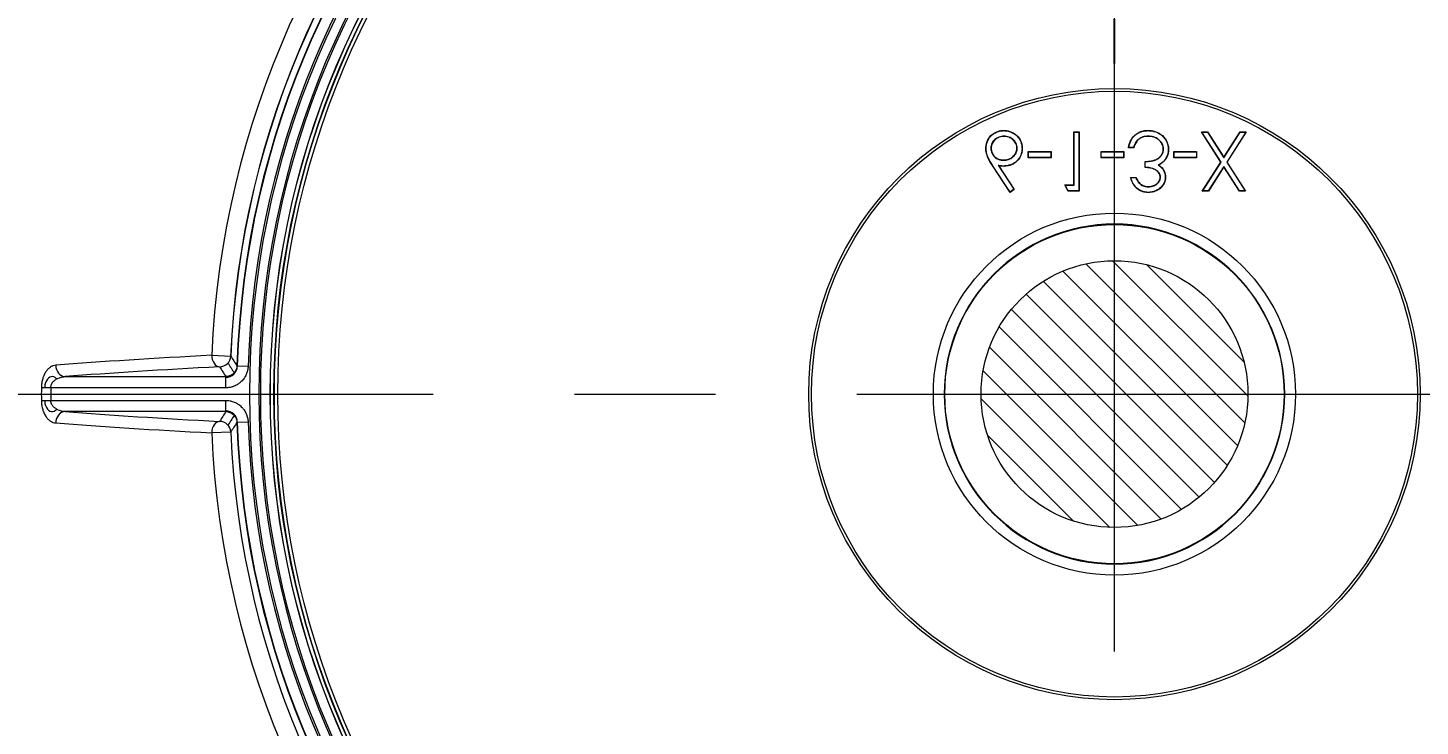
# Model space of a CAD drawing. Header units: millimetres. Extents: x 2234 to 3061, y 2092 to 2676.
# Drawn here: x 2489.8 to 2552.4, y 2460.6 to 2492 of the extents above; entities that cross this region are included whole.
import ezdxf

# ---------------------------------------------------------------- set-up
doc = ezdxf.new("R2010")
doc.units = ezdxf.units.MM
doc.linetypes.add('CENTER', pattern=[50.8, 31.75, -6.35, 6.35, -6.35])
for name, color, linetype, true_color in [('1', 7, 'Continuous', 0xffffff), ('20', 7, 'Continuous', 0xffffff), ('21', 7, 'Continuous', 0xffffff)]:
    doc.layers.add(name, color=color, linetype=linetype, true_color=true_color)
doc.layers.add('dim', color=82, linetype='Continuous', lineweight=9)
doc.layers.add('insert', color=85, linetype='Continuous', lineweight=20)
doc.styles.add('Capful-A', font='')
doc.styles.get('Capful-A').set_extended_font_data('Microsoft YaHei')
doc.dimstyles.new('Capful-A-2.5', dxfattribs={"dimscale": 2.5, "dimtxt": 2.5, "dimasz": 2.5, "dimexe": 1.5, "dimexo": 1, "dimgap": 1.5, "dimtad": 0, "dimdsep": 46, "dimtxsty": 'Capful-A', "dimcen": 0, "dimclrt": 2, "dimazin": 2, "dimtfac": 1, "dimtmove": 0, "dimatfit": 3, "dimfxl": 0, "dimtolj": 1, "dimtzin": 0, "dimarcsym": 0})

# ---------------------------------------------------------------- blocks, each defined once
blk = doc.blocks.new('insert_cir_12')
at = {"layer": 'insert'}
h = blk.add_hatch(dxfattribs=at)
h.set_pattern_fill('_ANSI31', color=123, scale=0.3, angle=90)
h.set_pattern_definition([(135, (-98, 77.5), (-0.673519, -0.673519), [])])
h.paths.add_polyline_path([(-6, 0, 1), (6, 0, 1)])
at = {"layer": 'insert', "color": 1, "linetype": 'CENTER', "ltscale": 0.24}
for p, q in [((0, -6.6), (0, 6.6)), ((-6.6, 0), (6.6, 0))]:
    blk.add_line(p, q, dxfattribs=at)
at = {"layer": 'insert'}
blk.add_circle((0, 0), 6, dxfattribs=at)
blk = doc.blocks.new('*D44')
at = {"layer": 'Defpoints', "color": 0, "transparency": 16777216}
for p in [(2538.695, 2492.365), (2538.695, 2489.132), (2636.695, 2393.007)]:
    blk.add_point(p, dxfattribs=at)
at = {"layer": 'dim', "color": 0, "lineweight": -2, "transparency": 16777216}
blk.add_line((2538.695, 2490.382), (2538.695, 2492.365), dxfattribs=at)
at = {"layer": 'dim', "color": 2, "transparency": 16777216, "insert": (2538.695, 2498.061), "char_height": 6.25, "attachment_point": 5, "rotation": 90, "style": 'Capful-A', "bg_fill": 3, "box_fill_scale": 1.1, "bg_fill_color": 256, "bg_fill_true_color": 13158600, "bg_fill_transparency": 0}
blk.add_mtext('\\A1;98', dxfattribs=at)

msp = doc.modelspace()

# ---------------------------------------------------------------- linework, layer by layer
at = {"layer": '1', "color": 1, "linetype": 'CENTER', "lineweight": 18}
for p, q in [((2538.695, 2413.124), (2538.695, 2537.891)), ((2476.312, 2475.507), (2601.079, 2475.507))]:
    msp.add_line(p, q, dxfattribs=at)
at = {"layer": '1', "color": 2, "linetype": 'Continuous', "lineweight": 18}
msp.add_circle((2538.695, 2475.507), 6, dxfattribs=at)
at = {"layer": '20', "color": 7, "linetype": 'Continuous', "lineweight": 18}
msp.add_arc((2538.695, 2475.507), 65, 10.77582, 103.29126, dxfattribs=at)
at = {"layer": '21', "color": 7, "linetype": 'Continuous', "lineweight": 18}
for p, q in [((2533.717, 2487.368), (2533.717, 2487.358)), ((2540.208, 2487.368), (2540.208, 2487.358)), ((2533.73, 2487.096), (2533.73, 2487.106)), ((2536.867, 2487.3), (2536.877, 2487.29)), ((2536.867, 2484.914), (2536.867, 2487.3)), ((2536.867, 2487.3), (2537.105, 2487.3)), ((2536.877, 2484.903), (2536.877, 2487.29)), ((2536.877, 2487.29), (2537.095, 2487.29)), ((2537.105, 2487.3), (2537.095, 2487.29)), ((2537.095, 2487.29), (2537.095, 2484.652)), ((2537.105, 2487.3), (2537.105, 2484.641)), ((2539.768, 2486.952), (2539.761, 2486.96)), ((2540.212, 2487.096), (2540.212, 2487.106)), ((2542.611, 2487.3), (2542.63, 2487.29)), ((2543.479, 2485.944), (2542.611, 2487.3)), ((2542.611, 2487.3), (2542.886, 2487.3)), ((2543.492, 2485.944), (2542.63, 2487.29)), ((2542.63, 2487.29), (2542.88, 2487.29)), ((2542.886, 2487.3), (2542.88, 2487.29)), ((2542.88, 2487.29), (2543.617, 2486.14)), ((2542.886, 2487.3), (2543.617, 2486.159)), ((2543.617, 2486.159), (2544.347, 2487.3)), ((2543.617, 2486.14), (2544.353, 2487.29)), ((2544.603, 2487.29), (2543.742, 2485.944)), ((2544.622, 2487.3), (2543.754, 2485.944)), ((2544.347, 2487.3), (2544.353, 2487.29)), ((2544.347, 2487.3), (2544.622, 2487.3)), ((2544.353, 2487.29), (2544.603, 2487.29)), ((2544.622, 2487.3), (2544.603, 2487.29)), ((2532.912, 2486.559), (2532.923, 2486.559)), ((2533.151, 2486.568), (2533.14, 2486.568)), ((2534.31, 2486.568), (2534.32, 2486.568)), ((2534.548, 2486.554), (2534.538, 2486.554)), ((2534.821, 2486.414), (2534.832, 2486.403)), ((2534.821, 2486.414), (2535.844, 2486.414)), ((2534.821, 2486.141), (2534.821, 2486.414)), ((2534.821, 2486.141), (2534.832, 2486.152)), ((2535.844, 2486.141), (2534.821, 2486.141)), ((2534.832, 2486.152), (2534.832, 2486.403)), ((2534.832, 2486.403), (2535.833, 2486.403)), ((2535.833, 2486.152), (2534.832, 2486.152)), ((2535.844, 2486.414), (2535.833, 2486.403)), ((2535.833, 2486.403), (2535.833, 2486.152)), ((2535.844, 2486.141), (2535.833, 2486.152)), ((2535.844, 2486.414), (2535.844, 2486.141)), ((2538.094, 2486.414), (2538.104, 2486.403)), ((2538.094, 2486.414), (2539.117, 2486.414)), ((2538.094, 2486.141), (2538.094, 2486.414)), ((2538.094, 2486.141), (2538.104, 2486.152)), ((2539.117, 2486.141), (2538.094, 2486.141)), ((2538.104, 2486.152), (2538.104, 2486.403)), ((2538.104, 2486.403), (2539.106, 2486.403)), ((2539.106, 2486.152), (2538.104, 2486.152)), ((2539.117, 2486.414), (2539.106, 2486.403)), ((2539.106, 2486.403), (2539.106, 2486.152)), ((2539.117, 2486.141), (2539.106, 2486.152)), ((2539.117, 2486.414), (2539.117, 2486.141)), ((2539.321, 2486.584), (2539.334, 2486.595)), ((2539.56, 2486.584), (2539.321, 2486.584)), ((2539.552, 2486.595), (2539.334, 2486.595)), ((2539.56, 2486.584), (2539.552, 2486.595)), ((2540.889, 2486.533), (2540.9, 2486.533)), ((2541.367, 2486.414), (2541.377, 2486.403)), ((2541.367, 2486.414), (2542.389, 2486.414)), ((2541.367, 2486.141), (2541.367, 2486.414)), ((2541.367, 2486.141), (2541.377, 2486.152)), ((2542.389, 2486.141), (2541.367, 2486.141)), ((2541.377, 2486.403), (2542.379, 2486.403)), ((2541.377, 2486.152), (2541.377, 2486.403)), ((2542.379, 2486.152), (2541.377, 2486.152)), ((2542.389, 2486.414), (2542.379, 2486.403)), ((2542.379, 2486.403), (2542.379, 2486.152)), ((2542.389, 2486.141), (2542.379, 2486.152)), ((2542.389, 2486.414), (2542.389, 2486.141)), ((2543.617, 2486.159), (2543.617, 2486.14)), ((2533.209, 2485.786), (2533.218, 2485.792)), ((2534.003, 2484.573), (2533.209, 2485.786)), ((2534.006, 2484.588), (2533.218, 2485.792)), ((2533.462, 2485.806), (2534.173, 2484.719)), ((2533.484, 2485.791), (2534.187, 2484.717)), ((2533.709, 2486.039), (2533.709, 2486.028)), ((2540.071, 2485.971), (2540.082, 2485.961)), ((2540.071, 2485.698), (2540.071, 2485.971)), ((2540.071, 2485.698), (2540.082, 2485.708)), ((2540.082, 2485.708), (2540.082, 2485.961)), ((2540.681, 2485.811), (2540.66, 2485.812)), ((2542.645, 2484.641), (2543.479, 2485.944)), ((2542.664, 2484.652), (2543.492, 2485.944)), ((2543.617, 2485.748), (2542.915, 2484.652)), ((2543.617, 2485.729), (2542.92, 2484.641)), ((2543.479, 2485.944), (2543.492, 2485.944)), ((2544.318, 2484.652), (2543.617, 2485.748)), ((2543.617, 2485.729), (2543.617, 2485.748)), ((2544.313, 2484.641), (2543.617, 2485.729)), ((2543.742, 2485.944), (2544.569, 2484.652)), ((2543.754, 2485.944), (2543.742, 2485.944)), ((2543.754, 2485.944), (2544.588, 2484.641)), ((2536.458, 2484.914), (2536.476, 2484.903)), ((2536.458, 2484.914), (2536.867, 2484.914)), ((2536.614, 2484.641), (2536.458, 2484.914)), ((2536.62, 2484.652), (2536.476, 2484.903)), ((2536.476, 2484.903), (2536.877, 2484.903)), ((2536.867, 2484.914), (2536.877, 2484.903)), ((2539.423, 2485.255), (2539.437, 2485.244)), ((2539.423, 2485.255), (2539.662, 2485.255)), ((2539.437, 2485.244), (2539.655, 2485.244)), ((2539.662, 2485.255), (2539.655, 2485.244)), ((2540.218, 2484.846), (2540.218, 2484.835)), ((2540.753, 2485.263), (2540.763, 2485.263)), ((2540.992, 2485.264), (2540.981, 2485.264)), ((2534.187, 2484.717), (2534.003, 2484.573)), ((2534.003, 2484.573), (2534.006, 2484.588)), ((2534.173, 2484.719), (2534.006, 2484.588)), ((2534.187, 2484.717), (2534.173, 2484.719)), ((2536.614, 2484.641), (2536.62, 2484.652)), ((2537.105, 2484.641), (2536.614, 2484.641)), ((2537.095, 2484.652), (2536.62, 2484.652)), ((2537.105, 2484.641), (2537.095, 2484.652)), ((2540.215, 2484.573), (2540.215, 2484.583)), ((2542.645, 2484.641), (2542.664, 2484.652)), ((2542.92, 2484.641), (2542.645, 2484.641)), ((2542.915, 2484.652), (2542.664, 2484.652)), ((2542.92, 2484.641), (2542.915, 2484.652)), ((2544.313, 2484.641), (2544.318, 2484.652)), ((2544.588, 2484.641), (2544.313, 2484.641)), ((2544.569, 2484.652), (2544.318, 2484.652)), ((2544.588, 2484.641), (2544.569, 2484.652)), ((2498.103, 2477.252), (2498.96, 2477.216)), ((2499.237, 2476.78), (2499.739, 2476.764)), ((2491.509, 2476.294), (2498.736, 2476.294)), ((2498.736, 2475.792), (2498.736, 2476.294)), ((2490.866, 2475.792), (2490.443, 2475.794)), ((2498.736, 2475.792), (2490.866, 2475.792)), ((2490.443, 2475.22), (2490.866, 2475.223)), ((2490.866, 2475.223), (2498.736, 2475.223)), ((2498.736, 2474.721), (2498.736, 2475.223)), ((2498.736, 2474.721), (2491.509, 2474.721)), ((2499.739, 2474.25), (2499.237, 2474.234)), ((2498.96, 2473.799), (2498.103, 2473.762))]:
    msp.add_line(p, q, dxfattribs=at)
for radius in [57.383, 57.383, 38.88, 38.389, 37.96, 37.955, 37.954, 37.795, 37.623, 13.746, 13.746, 13.625, 8.142, 7.64, 7.629]:
    msp.add_circle((2538.695, 2475.507), radius, dxfattribs=at)
for radius, start, end in [(65, 10.77582, 103.29126), (57.886, 11.31161, 109.24985), (40.63, 92.4619, 177.5381), (40.63, 2.4619, 87.5381), (39.784, 92.4619, 177.5381), (39.772, 92.4619, 177.5381), (39.478, 91.84776, 178.15224), (39.461, 91.84776, 178.15224), (39.478, 1.84776, 88.15224), (39.461, 1.84776, 88.15224), (39.772, 2.4619, 87.5381), (38.976, 91.84776, 178.15224), (38.976, 1.84776, 88.15224), (38.476, 0.00563, 0), (37.789, 180.00563, 180), (7.649, 0, 359.99437), (48.253, 179.6591, 180.3409), (48.253, 179.6591, 180.3409), (47.83, 179.6591, 180.3409), (39.478, 181.84776, 268.15224), (39.461, 181.84776, 268.15224), (38.976, 181.84776, 268.15224), (38.976, 271.84776, 358.15224), (39.461, 271.84776, 358.15224), (39.478, 271.84776, 358.15224), (40.63, 182.4619, 267.5381), (39.772, 182.4619, 267.5381), (39.772, 272.4619, 357.5381), (40.63, 272.4619, 357.5381)]:
    msp.add_arc((2538.695, 2475.507), radius, start, end, dxfattribs=at)
for centre, major_axis, ratio, start_param, end_param in [((2533.774, 2487.426), (-0.161, -1.642), 0.998625, 6.190901, 6.372372), ((2533.705, 2486.723), (-1.462, 1.206), 0.465281, 1.781388, 1.795766), ((2533.773, 2487.416), (-0.161, -1.642), 0.998625, 6.204989, 6.372999), ((2538.695, 2475.13), (-57.384, 0), 0.052336, 5.498176, 5.69069), ((2491.509, 2476.795), (0.039, -0.501), 0.828413, 4.625403, 6.189611), ((2538.695, 2474.631), (56.882, 0), 0.052336, 2.356584, 2.549097), ((2498.458, 2477.237), (0.026, -0.502), 0.706413, 4.644968, 6.209176), ((2498.458, 2477.237), (-0.426, -0.266), 0.998098, 1.013808, 2.539893), ((2538.694, 2521.888), (-0.002, 70.36), 0.745657, 2.267536, 2.275751), ((2538.695, 2522.19), (0, 70.06), 0.745658, 2.273612, 2.281869), ((2491.509, 2474.219), (-0.039, -0.501), 0.828413, 3.235167, 4.799375), ((2538.695, 2475.885), (57.384, 0), 0.052336, 3.734088, 3.926602), ((2538.695, 2476.383), (-56.882, 0), 0.052336, 0.592496, 0.785009), ((2498.458, 2473.777), (-0.026, -0.502), 0.706413, 3.215602, 4.77981), ((2538.696, 2429.124), (-0.001, 70.362), 0.74566, 0.865803, 0.874018), ((2498.458, 2473.777), (0.426, -0.266), 0.998098, 0.6017, 2.127785), ((2538.696, 2428.823), (-0.001, 70.061), 0.74566, 0.859699, 0.867955)]:
    msp.add_ellipse(centre, major_axis=major_axis, ratio=ratio, start_param=start_param, end_param=end_param, dxfattribs=at)
for points, knots in [([(2532.912, 2486.559), (2532.914, 2486.612), (2532.917, 2486.665), (2532.937, 2486.769), (2532.952, 2486.82), (2533.012, 2486.967), (2533.069, 2487.059), (2533.218, 2487.21), (2533.309, 2487.269), (2533.456, 2487.329), (2533.507, 2487.344), (2533.611, 2487.364), (2533.664, 2487.367), (2533.717, 2487.368)], [0, 0, 0, 0, 0.125, 0.125, 0.25, 0.25, 0.5, 0.5, 0.75, 0.75, 0.875, 0.875, 1, 1, 1, 1]), ([(2532.923, 2486.559), (2532.925, 2486.611), (2532.927, 2486.664), (2532.947, 2486.766), (2532.962, 2486.816), (2533.021, 2486.962), (2533.077, 2487.053), (2533.224, 2487.202), (2533.314, 2487.26), (2533.459, 2487.319), (2533.51, 2487.334), (2533.613, 2487.353), (2533.664, 2487.356), (2533.717, 2487.358)], [0, 0, 0, 0, 0.124774, 0.124774, 0.249847, 0.249847, 0.499992, 0.499992, 0.750137, 0.750137, 0.87521, 0.87521, 1, 1, 1, 1]), ([(2533.717, 2487.368), (2533.772, 2487.366), (2533.826, 2487.364), (2533.932, 2487.344), (2533.984, 2487.329), (2534.135, 2487.269), (2534.229, 2487.212), (2534.386, 2487.062), (2534.448, 2486.971), (2534.509, 2486.821), (2534.524, 2486.768), (2534.544, 2486.662), (2534.547, 2486.608), (2534.548, 2486.554)], [0, 0, 0, 0, 0.125, 0.125, 0.25, 0.25, 0.5, 0.5, 0.75, 0.75, 0.875, 0.875, 1, 1, 1, 1]), ([(2533.717, 2487.358), (2533.772, 2487.356), (2533.825, 2487.353), (2533.929, 2487.334), (2533.981, 2487.319), (2534.13, 2487.26), (2534.223, 2487.203), (2534.378, 2487.056), (2534.439, 2486.966), (2534.499, 2486.817), (2534.514, 2486.766), (2534.534, 2486.661), (2534.536, 2486.608), (2534.538, 2486.554)], [0, 0, 0, 0, 0.124786, 0.124786, 0.24985, 0.24985, 0.499976, 0.499976, 0.750102, 0.750102, 0.875165, 0.875165, 1, 1, 1, 1]), ([(2539.321, 2486.584), (2539.332, 2486.637), (2539.343, 2486.69), (2539.376, 2486.794), (2539.395, 2486.845), (2539.466, 2486.991), (2539.529, 2487.082), (2539.69, 2487.227), (2539.785, 2487.283), (2539.939, 2487.336), (2539.992, 2487.349), (2540.099, 2487.365), (2540.154, 2487.367), (2540.208, 2487.368)], [0, 0, 0, 0, 0.125, 0.125, 0.25, 0.25, 0.5, 0.5, 0.75, 0.75, 0.875, 0.875, 1, 1, 1, 1]), ([(2539.334, 2486.595), (2539.344, 2486.644), (2539.355, 2486.692), (2539.386, 2486.79), (2539.404, 2486.841), (2539.475, 2486.986), (2539.537, 2487.075), (2539.696, 2487.218), (2539.79, 2487.274), (2539.942, 2487.325), (2539.994, 2487.338), (2540.1, 2487.354), (2540.154, 2487.356), (2540.208, 2487.358)], [0, 0, 0, 0, 0.116307, 0.116307, 0.24258, 0.24258, 0.495124, 0.495124, 0.747668, 0.747668, 0.873941, 0.873941, 1, 1, 1, 1]), ([(2540.208, 2487.368), (2540.266, 2487.367), (2540.325, 2487.364), (2540.44, 2487.345), (2540.497, 2487.331), (2540.662, 2487.273), (2540.765, 2487.212), (2540.937, 2487.054), (2541.006, 2486.956), (2541.078, 2486.797), (2541.097, 2486.741), (2541.12, 2486.635), (2541.125, 2486.585), (2541.127, 2486.535)], [0, 0, 0, 0, 0.127293, 0.127293, 0.254585, 0.254585, 0.50917, 0.50917, 0.763755, 0.763755, 0.891048, 0.891048, 1, 1, 1, 1]), ([(2540.208, 2487.358), (2540.266, 2487.356), (2540.324, 2487.354), (2540.438, 2487.335), (2540.494, 2487.321), (2540.657, 2487.263), (2540.759, 2487.203), (2540.929, 2487.047), (2540.997, 2486.951), (2541.068, 2486.793), (2541.086, 2486.738), (2541.109, 2486.637), (2541.113, 2486.591), (2541.116, 2486.545)], [0, 0, 0, 0, 0.128057, 0.128057, 0.256314, 0.256314, 0.512829, 0.512829, 0.769344, 0.769344, 0.897601, 0.897601, 1, 1, 1, 1]), ([(2533.73, 2487.106), (2533.73, 2487.106), (2533.73, 2487.106), (2533.694, 2487.105), (2533.657, 2487.103), (2533.584, 2487.092), (2533.548, 2487.082), (2533.444, 2487.045), (2533.379, 2487.006), (2533.268, 2486.909), (2533.219, 2486.851), (2533.172, 2486.75), (2533.16, 2486.715), (2533.144, 2486.642), (2533.141, 2486.605), (2533.14, 2486.568), (2533.14, 2486.568), (2533.14, 2486.568)], [0, 0, 0, 0, 0.000358, 0.000358, 0.125269, 0.125269, 0.25018, 0.25018, 0.500002, 0.500002, 0.749824, 0.749824, 0.874735, 0.874735, 0.999646, 0.999646, 1, 1, 1, 1]), ([(2533.73, 2487.096), (2533.694, 2487.094), (2533.658, 2487.093), (2533.586, 2487.081), (2533.551, 2487.072), (2533.448, 2487.035), (2533.385, 2486.997), (2533.275, 2486.902), (2533.228, 2486.845), (2533.182, 2486.746), (2533.17, 2486.712), (2533.154, 2486.641), (2533.152, 2486.604), (2533.151, 2486.568)], [0, 0, 0, 0, 0.125, 0.125, 0.25, 0.25, 0.5, 0.5, 0.75, 0.75, 0.875, 0.875, 1, 1, 1, 1]), ([(2534.32, 2486.568), (2534.32, 2486.568), (2534.32, 2486.568), (2534.319, 2486.605), (2534.317, 2486.642), (2534.301, 2486.715), (2534.289, 2486.75), (2534.241, 2486.85), (2534.193, 2486.909), (2534.109, 2486.982), (2534.08, 2487.004), (2534.016, 2487.042), (2533.982, 2487.057), (2533.913, 2487.082), (2533.877, 2487.092), (2533.804, 2487.103), (2533.767, 2487.105), (2533.73, 2487.106), (2533.73, 2487.106), (2533.73, 2487.106)], [0, 0, 0, 0, 0.000299, 0.000299, 0.125217, 0.125217, 0.250135, 0.250135, 0.49997, 0.49997, 0.624888, 0.624888, 0.749806, 0.749806, 0.874724, 0.874724, 0.999641, 0.999641, 1, 1, 1, 1]), ([(2534.31, 2486.568), (2534.309, 2486.604), (2534.306, 2486.641), (2534.291, 2486.712), (2534.279, 2486.746), (2534.232, 2486.844), (2534.185, 2486.902), (2534.103, 2486.973), (2534.074, 2486.995), (2534.011, 2487.033), (2533.978, 2487.048), (2533.91, 2487.072), (2533.875, 2487.081), (2533.803, 2487.093), (2533.767, 2487.094), (2533.73, 2487.096)], [0, 0, 0, 0, 0.125, 0.125, 0.25, 0.25, 0.5, 0.5, 0.625, 0.625, 0.75, 0.75, 0.875, 0.875, 1, 1, 1, 1]), ([(2539.761, 2486.96), (2539.761, 2486.96), (2539.761, 2486.96), (2539.748, 2486.948), (2539.734, 2486.936), (2539.709, 2486.909), (2539.697, 2486.895), (2539.664, 2486.852), (2539.645, 2486.82), (2539.611, 2486.756), (2539.596, 2486.723), (2539.572, 2486.658), (2539.562, 2486.626), (2539.552, 2486.595)], [0, 0, 0, 0, 0.000791, 0.000791, 0.128011, 0.128011, 0.25523, 0.25523, 0.50967, 0.50967, 0.764109, 0.764109, 1, 1, 1, 1]), ([(2539.768, 2486.952), (2539.755, 2486.94), (2539.741, 2486.928), (2539.717, 2486.902), (2539.705, 2486.888), (2539.673, 2486.846), (2539.654, 2486.815), (2539.621, 2486.752), (2539.606, 2486.719), (2539.581, 2486.652), (2539.57, 2486.618), (2539.56, 2486.584)], [0, 0, 0, 0, 0.125, 0.125, 0.25, 0.25, 0.5, 0.5, 0.75, 0.75, 1, 1, 1, 1]), ([(2540.212, 2487.106), (2540.212, 2487.106), (2540.212, 2487.106), (2540.172, 2487.105), (2540.132, 2487.104), (2540.052, 2487.093), (2540.012, 2487.085), (2539.936, 2487.061), (2539.898, 2487.046), (2539.826, 2487.008), (2539.793, 2486.984), (2539.761, 2486.96), (2539.761, 2486.96), (2539.761, 2486.96)], [0, 0, 0, 0, 0.000374, 0.000374, 0.250107, 0.250107, 0.49984, 0.49984, 0.749573, 0.749573, 0.999306, 0.999306, 1, 1, 1, 1]), ([(2540.212, 2487.096), (2540.173, 2487.095), (2540.133, 2487.093), (2540.054, 2487.082), (2540.015, 2487.074), (2539.939, 2487.051), (2539.902, 2487.036), (2539.832, 2486.999), (2539.799, 2486.976), (2539.768, 2486.952)], [0, 0, 0, 0, 0.25, 0.25, 0.5, 0.5, 0.75, 0.75, 1, 1, 1, 1]), ([(2540.9, 2486.533), (2540.9, 2486.533), (2540.9, 2486.533), (2540.899, 2486.554), (2540.899, 2486.575), (2540.894, 2486.616), (2540.89, 2486.637), (2540.875, 2486.697), (2540.86, 2486.737), (2540.801, 2486.847), (2540.744, 2486.91), (2540.613, 2487.013), (2540.537, 2487.051), (2540.418, 2487.086), (2540.377, 2487.093), (2540.295, 2487.104), (2540.253, 2487.105), (2540.212, 2487.106), (2540.212, 2487.106), (2540.212, 2487.106)], [0, 0, 0, 0, 0.000369, 0.000369, 0.062834, 0.062834, 0.1253, 0.1253, 0.250231, 0.250231, 0.500093, 0.500093, 0.749956, 0.749956, 0.874887, 0.874887, 0.999818, 0.999818, 1, 1, 1, 1]), ([(2540.889, 2486.533), (2540.889, 2486.553), (2540.888, 2486.574), (2540.884, 2486.614), (2540.88, 2486.635), (2540.865, 2486.694), (2540.85, 2486.733), (2540.792, 2486.841), (2540.736, 2486.903), (2540.608, 2487.004), (2540.533, 2487.041), (2540.415, 2487.076), (2540.375, 2487.083), (2540.294, 2487.093), (2540.253, 2487.095), (2540.212, 2487.096)], [0, 0, 0, 0, 0.0625, 0.0625, 0.125, 0.125, 0.25, 0.25, 0.5, 0.5, 0.75, 0.75, 0.875, 0.875, 1, 1, 1, 1]), ([(2533.209, 2485.786), (2533.171, 2485.845), (2533.133, 2485.904), (2533.081, 2485.995), (2533.064, 2486.026), (2533.033, 2486.088), (2533.017, 2486.119), (2532.976, 2486.216), (2532.953, 2486.282), (2532.929, 2486.385), (2532.923, 2486.419), (2532.915, 2486.489), (2532.913, 2486.524), (2532.912, 2486.559)], [0, 0, 0, 0, 0.25, 0.25, 0.375, 0.375, 0.5, 0.5, 0.75, 0.75, 0.875, 0.875, 1, 1, 1, 1]), ([(2533.218, 2485.792), (2533.18, 2485.851), (2533.143, 2485.909), (2533.09, 2486), (2533.074, 2486.03), (2533.042, 2486.093), (2533.027, 2486.124), (2532.986, 2486.22), (2532.963, 2486.285), (2532.94, 2486.387), (2532.933, 2486.421), (2532.925, 2486.489), (2532.924, 2486.524), (2532.923, 2486.559)], [0, 0, 0, 0, 0.250113, 0.250113, 0.37517, 0.37517, 0.500226, 0.500226, 0.750339, 0.750339, 0.875396, 0.875396, 1, 1, 1, 1]), ([(2533.14, 2486.568), (2533.14, 2486.568), (2533.14, 2486.568), (2533.141, 2486.532), (2533.143, 2486.495), (2533.157, 2486.423), (2533.168, 2486.388), (2533.211, 2486.287), (2533.255, 2486.226), (2533.362, 2486.126), (2533.425, 2486.086), (2533.529, 2486.05), (2533.564, 2486.042), (2533.637, 2486.031), (2533.673, 2486.029), (2533.709, 2486.028), (2533.709, 2486.028), (2533.709, 2486.028)], [0, 0, 0, 0, 0.000359, 0.000359, 0.12527, 0.12527, 0.25018, 0.25018, 0.500001, 0.500001, 0.749822, 0.749822, 0.874732, 0.874732, 0.999643, 0.999643, 1, 1, 1, 1]), ([(2533.151, 2486.568), (2533.152, 2486.532), (2533.154, 2486.496), (2533.167, 2486.426), (2533.178, 2486.391), (2533.22, 2486.292), (2533.263, 2486.233), (2533.368, 2486.135), (2533.43, 2486.095), (2533.532, 2486.061), (2533.567, 2486.052), (2533.638, 2486.041), (2533.674, 2486.04), (2533.709, 2486.039)], [0, 0, 0, 0, 0.125, 0.125, 0.25, 0.25, 0.5, 0.5, 0.75, 0.75, 0.875, 0.875, 1, 1, 1, 1]), ([(2533.709, 2486.028), (2533.71, 2486.028), (2533.71, 2486.028), (2533.747, 2486.029), (2533.785, 2486.031), (2533.859, 2486.042), (2533.896, 2486.051), (2534.003, 2486.087), (2534.07, 2486.126), (2534.186, 2486.222), (2534.236, 2486.281), (2534.287, 2486.382), (2534.3, 2486.419), (2534.312, 2486.474), (2534.315, 2486.493), (2534.319, 2486.531), (2534.32, 2486.549), (2534.32, 2486.568), (2534.32, 2486.568), (2534.32, 2486.568)], [0, 0, 0, 0, 0.000346, 0.000346, 0.125266, 0.125266, 0.250186, 0.250186, 0.500026, 0.500026, 0.749867, 0.749867, 0.874787, 0.874787, 0.937247, 0.937247, 0.999707, 0.999707, 1, 1, 1, 1]), ([(2533.709, 2486.039), (2533.747, 2486.04), (2533.784, 2486.041), (2533.857, 2486.052), (2533.893, 2486.061), (2533.999, 2486.096), (2534.064, 2486.135), (2534.178, 2486.229), (2534.227, 2486.287), (2534.278, 2486.386), (2534.29, 2486.422), (2534.302, 2486.476), (2534.305, 2486.494), (2534.309, 2486.531), (2534.309, 2486.55), (2534.31, 2486.568)], [0, 0, 0, 0, 0.125, 0.125, 0.25, 0.25, 0.5, 0.5, 0.75, 0.75, 0.875, 0.875, 0.9375, 0.9375, 1, 1, 1, 1]), ([(2534.538, 2486.554), (2534.536, 2486.502), (2534.534, 2486.451), (2534.515, 2486.351), (2534.501, 2486.301), (2534.444, 2486.159), (2534.385, 2486.074), (2534.276, 2485.966), (2534.236, 2485.933), (2534.152, 2485.875), (2534.106, 2485.852), (2534.012, 2485.813), (2533.963, 2485.799), (2533.862, 2485.781), (2533.811, 2485.778), (2533.76, 2485.777)], [0, 0, 0, 0, 0.124819, 0.124819, 0.249877, 0.249877, 0.499992, 0.499992, 0.62505, 0.62505, 0.750108, 0.750108, 0.875166, 0.875166, 1, 1, 1, 1]), ([(2534.548, 2486.554), (2534.547, 2486.502), (2534.544, 2486.45), (2534.526, 2486.348), (2534.511, 2486.298), (2534.454, 2486.154), (2534.393, 2486.067), (2534.283, 2485.958), (2534.243, 2485.924), (2534.157, 2485.866), (2534.111, 2485.842), (2534.015, 2485.803), (2533.965, 2485.789), (2533.863, 2485.77), (2533.811, 2485.767), (2533.76, 2485.766)], [0, 0, 0, 0, 0.125, 0.125, 0.25, 0.25, 0.5, 0.5, 0.625, 0.625, 0.75, 0.75, 0.875, 0.875, 1, 1, 1, 1]), ([(2540.071, 2485.971), (2540.163, 2485.976), (2540.256, 2485.983), (2540.393, 2486.006), (2540.438, 2486.015), (2540.527, 2486.042), (2540.57, 2486.06), (2540.65, 2486.105), (2540.688, 2486.132), (2540.756, 2486.196), (2540.785, 2486.232), (2540.836, 2486.31), (2540.856, 2486.352), (2540.876, 2486.418), (2540.881, 2486.441), (2540.887, 2486.487), (2540.888, 2486.51), (2540.889, 2486.533)], [0, 0, 0, 0, 0.25, 0.25, 0.375, 0.375, 0.5, 0.5, 0.625, 0.625, 0.75, 0.75, 0.875, 0.875, 0.9375, 0.9375, 1, 1, 1, 1]), ([(2540.082, 2485.961), (2540.171, 2485.966), (2540.26, 2485.973), (2540.395, 2485.996), (2540.44, 2486.005), (2540.53, 2486.032), (2540.574, 2486.05), (2540.656, 2486.096), (2540.695, 2486.124), (2540.763, 2486.189), (2540.794, 2486.225), (2540.845, 2486.305), (2540.865, 2486.348), (2540.886, 2486.416), (2540.891, 2486.439), (2540.898, 2486.486), (2540.899, 2486.509), (2540.9, 2486.533), (2540.9, 2486.533), (2540.9, 2486.533)], [0, 0, 0, 0, 0.243136, 0.243136, 0.369226, 0.369226, 0.495315, 0.495315, 0.621404, 0.621404, 0.747494, 0.747494, 0.873583, 0.873583, 0.936628, 0.936628, 0.999672, 0.999672, 1, 1, 1, 1]), ([(2541.116, 2486.545), (2541.118, 2486.498), (2541.117, 2486.452), (2541.108, 2486.383), (2541.104, 2486.36), (2541.096, 2486.326), (2541.093, 2486.315), (2541.087, 2486.293), (2541.084, 2486.281), (2541.065, 2486.226), (2541.047, 2486.184), (2541.014, 2486.123), (2541.002, 2486.103), (2540.976, 2486.064), (2540.962, 2486.045), (2540.947, 2486.027)], [0, 0, 0, 0, 0.25, 0.25, 0.375, 0.375, 0.4375, 0.4375, 0.5, 0.5, 0.75, 0.75, 0.875, 0.875, 1, 1, 1, 1]), ([(2541.127, 2486.535), (2541.129, 2486.489), (2541.127, 2486.444), (2541.118, 2486.376), (2541.114, 2486.353), (2541.106, 2486.32), (2541.103, 2486.309), (2541.097, 2486.287), (2541.094, 2486.276), (2541.076, 2486.221), (2541.057, 2486.179), (2541.025, 2486.119), (2541.013, 2486.1), (2540.987, 2486.061), (2540.973, 2486.043), (2540.959, 2486.025)], [0, 0, 0, 0, 0.25, 0.25, 0.375, 0.375, 0.4375, 0.4375, 0.5, 0.5, 0.75, 0.75, 0.875, 0.875, 1, 1, 1, 1]), ([(2541.127, 2486.535), (2541.125, 2486.536), (2541.123, 2486.537), (2541.12, 2486.539), (2541.118, 2486.543), (2541.116, 2486.545)], [0, 0, 0, 0, 0.499659, 0.499659, 1, 1, 1, 1]), ([(2540.753, 2485.263), (2540.752, 2485.281), (2540.751, 2485.3), (2540.745, 2485.337), (2540.741, 2485.355), (2540.722, 2485.408), (2540.704, 2485.441), (2540.636, 2485.53), (2540.573, 2485.574), (2540.438, 2485.638), (2540.367, 2485.662), (2540.257, 2485.683), (2540.22, 2485.689), (2540.146, 2485.696), (2540.108, 2485.697), (2540.071, 2485.698)], [0, 0, 0, 0, 0.0625, 0.0625, 0.125, 0.125, 0.25, 0.25, 0.5, 0.5, 0.75, 0.75, 0.875, 0.875, 1, 1, 1, 1]), ([(2540.763, 2485.263), (2540.763, 2485.263), (2540.763, 2485.263), (2540.762, 2485.282), (2540.762, 2485.301), (2540.756, 2485.339), (2540.751, 2485.358), (2540.732, 2485.413), (2540.713, 2485.446), (2540.643, 2485.538), (2540.578, 2485.583), (2540.442, 2485.648), (2540.369, 2485.672), (2540.259, 2485.694), (2540.221, 2485.7), (2540.15, 2485.707), (2540.116, 2485.708), (2540.082, 2485.708)], [0, 0, 0, 0, 0.000436, 0.000436, 0.063639, 0.063639, 0.126843, 0.126843, 0.25325, 0.25325, 0.506065, 0.506065, 0.758879, 0.758879, 0.885286, 0.885286, 1, 1, 1, 1]), ([(2540.947, 2486.027), (2540.932, 2486.009), (2540.917, 2485.991), (2540.88, 2485.953), (2540.857, 2485.932), (2540.809, 2485.895), (2540.784, 2485.877), (2540.732, 2485.847), (2540.704, 2485.834), (2540.671, 2485.818), (2540.666, 2485.815), (2540.66, 2485.812)], [0, 0, 0, 0, 0.192488, 0.192488, 0.445194, 0.445194, 0.697899, 0.697899, 0.950605, 0.950605, 1, 1, 1, 1]), ([(2540.66, 2485.812), (2540.665, 2485.809), (2540.67, 2485.805), (2540.72, 2485.771), (2540.764, 2485.739), (2540.84, 2485.663), (2540.874, 2485.62), (2540.929, 2485.527), (2540.949, 2485.476), (2540.969, 2485.398), (2540.974, 2485.371), (2540.979, 2485.318), (2540.98, 2485.291), (2540.981, 2485.264)], [0, 0, 0, 0, 0.026815, 0.026815, 0.270257, 0.270257, 0.513699, 0.513699, 0.75714, 0.75714, 0.878861, 0.878861, 1, 1, 1, 1]), ([(2540.959, 2486.025), (2540.943, 2486.005), (2540.926, 2485.986), (2540.888, 2485.945), (2540.864, 2485.924), (2540.816, 2485.886), (2540.79, 2485.869), (2540.737, 2485.838), (2540.709, 2485.824), (2540.681, 2485.811)], [0, 0, 0, 0, 0.215344, 0.215344, 0.476896, 0.476896, 0.738448, 0.738448, 1, 1, 1, 1]), ([(2540.681, 2485.811), (2540.726, 2485.78), (2540.771, 2485.747), (2540.848, 2485.67), (2540.883, 2485.626), (2540.938, 2485.531), (2540.959, 2485.48), (2540.979, 2485.4), (2540.984, 2485.373), (2540.99, 2485.319), (2540.991, 2485.291), (2540.992, 2485.264)], [0, 0, 0, 0, 0.25, 0.25, 0.5, 0.5, 0.75, 0.75, 0.875, 0.875, 1, 1, 1, 1]), ([(2540.959, 2486.025), (2540.958, 2486.025), (2540.957, 2486.025), (2540.955, 2486.026), (2540.954, 2486.026), (2540.952, 2486.026), (2540.951, 2486.027), (2540.949, 2486.027), (2540.948, 2486.027), (2540.947, 2486.027), (2540.947, 2486.027), (2540.947, 2486.027)], [0, 0, 0, 0, 0.186779, 0.186779, 0.501647, 0.501647, 0.816524, 0.816524, 0.973967, 0.973967, 1, 1, 1, 1]), ([(2540.215, 2484.573), (2540.167, 2484.574), (2540.12, 2484.576), (2540.049, 2484.588), (2540.026, 2484.593), (2539.979, 2484.605), (2539.957, 2484.612), (2539.89, 2484.637), (2539.847, 2484.657), (2539.797, 2484.688), (2539.787, 2484.694), (2539.767, 2484.708), (2539.757, 2484.715), (2539.728, 2484.736), (2539.71, 2484.751), (2539.657, 2484.798), (2539.624, 2484.833), (2539.588, 2484.88), (2539.581, 2484.89), (2539.567, 2484.909), (2539.561, 2484.919), (2539.542, 2484.949), (2539.53, 2484.969), (2539.497, 2485.032), (2539.479, 2485.075), (2539.447, 2485.163), (2539.435, 2485.208), (2539.423, 2485.255)], [0, 0, 0, 0, 0.125, 0.125, 0.1875, 0.1875, 0.25, 0.25, 0.375, 0.375, 0.40625, 0.40625, 0.4375, 0.4375, 0.5, 0.5, 0.625, 0.625, 0.65625, 0.65625, 0.6875, 0.6875, 0.75, 0.75, 0.875, 0.875, 1, 1, 1, 1]), ([(2540.215, 2484.583), (2540.168, 2484.584), (2540.121, 2484.587), (2540.029, 2484.602), (2539.983, 2484.614), (2539.852, 2484.662), (2539.771, 2484.711), (2539.63, 2484.835), (2539.573, 2484.911), (2539.507, 2485.034), (2539.489, 2485.078), (2539.458, 2485.162), (2539.447, 2485.202), (2539.437, 2485.244)], [0, 0, 0, 0, 0.126289, 0.126289, 0.252807, 0.252807, 0.505842, 0.505842, 0.758878, 0.758878, 0.885396, 0.885396, 1, 1, 1, 1]), ([(2539.655, 2485.244), (2539.679, 2485.19), (2539.706, 2485.135), (2539.757, 2485.06), (2539.775, 2485.034), (2539.818, 2484.987), (2539.84, 2484.966), (2539.915, 2484.907), (2539.972, 2484.879), (2540.063, 2484.852), (2540.093, 2484.845), (2540.156, 2484.837), (2540.187, 2484.836), (2540.218, 2484.835), (2540.218, 2484.835), (2540.218, 2484.835)], [0, 0, 0, 0, 0.242875, 0.242875, 0.368993, 0.368993, 0.495111, 0.495111, 0.747347, 0.747347, 0.873465, 0.873465, 0.999583, 0.999583, 1, 1, 1, 1]), ([(2539.662, 2485.255), (2539.687, 2485.198), (2539.714, 2485.142), (2539.766, 2485.066), (2539.784, 2485.041), (2539.825, 2484.995), (2539.847, 2484.974), (2539.92, 2484.917), (2539.976, 2484.889), (2540.065, 2484.862), (2540.095, 2484.856), (2540.156, 2484.848), (2540.187, 2484.847), (2540.218, 2484.846)], [0, 0, 0, 0, 0.25, 0.25, 0.375, 0.375, 0.5, 0.5, 0.75, 0.75, 0.875, 0.875, 1, 1, 1, 1]), ([(2540.981, 2485.264), (2540.979, 2485.216), (2540.976, 2485.169), (2540.953, 2485.077), (2540.936, 2485.033), (2540.874, 2484.905), (2540.814, 2484.829), (2540.669, 2484.708), (2540.584, 2484.662), (2540.45, 2484.615), (2540.403, 2484.602), (2540.31, 2484.587), (2540.263, 2484.585), (2540.215, 2484.583)], [0, 0, 0, 0, 0.12473, 0.12473, 0.249801, 0.249801, 0.499941, 0.499941, 0.750082, 0.750082, 0.875152, 0.875152, 1, 1, 1, 1]), ([(2540.992, 2485.264), (2540.989, 2485.216), (2540.986, 2485.168), (2540.963, 2485.074), (2540.946, 2485.029), (2540.882, 2484.899), (2540.822, 2484.822), (2540.675, 2484.699), (2540.589, 2484.652), (2540.453, 2484.604), (2540.406, 2484.592), (2540.311, 2484.576), (2540.263, 2484.574), (2540.215, 2484.573)], [0, 0, 0, 0, 0.125, 0.125, 0.25, 0.25, 0.5, 0.5, 0.75, 0.75, 0.875, 0.875, 1, 1, 1, 1]), ([(2540.218, 2484.835), (2540.218, 2484.835), (2540.218, 2484.835), (2540.25, 2484.836), (2540.282, 2484.837), (2540.345, 2484.845), (2540.376, 2484.851), (2540.469, 2484.875), (2540.528, 2484.902), (2540.632, 2484.978), (2540.679, 2485.023), (2540.729, 2485.106), (2540.742, 2485.136), (2540.755, 2485.182), (2540.758, 2485.198), (2540.763, 2485.23), (2540.763, 2485.247), (2540.763, 2485.262), (2540.763, 2485.263), (2540.763, 2485.263)], [0, 0, 0, 0, 0.000407, 0.000407, 0.125291, 0.125291, 0.250176, 0.250176, 0.499946, 0.499946, 0.749716, 0.749716, 0.874601, 0.874601, 0.937043, 0.937043, 0.999485, 0.999485, 1, 1, 1, 1]), ([(2540.218, 2484.846), (2540.249, 2484.846), (2540.281, 2484.847), (2540.343, 2484.855), (2540.374, 2484.861), (2540.465, 2484.885), (2540.523, 2484.912), (2540.625, 2484.985), (2540.671, 2485.03), (2540.72, 2485.11), (2540.732, 2485.139), (2540.745, 2485.185), (2540.748, 2485.2), (2540.752, 2485.231), (2540.753, 2485.247), (2540.753, 2485.263)], [0, 0, 0, 0, 0.125, 0.125, 0.25, 0.25, 0.5, 0.5, 0.75, 0.75, 0.875, 0.875, 0.9375, 0.9375, 1, 1, 1, 1]), ([(2491.092, 2476.807), (2491.052, 2476.804), (2491.013, 2476.796), (2490.965, 2476.779), (2490.955, 2476.775), (2490.936, 2476.767), (2490.926, 2476.763), (2490.897, 2476.749), (2490.879, 2476.739), (2490.823, 2476.703), (2490.787, 2476.675), (2490.735, 2476.624), (2490.718, 2476.606), (2490.685, 2476.567), (2490.669, 2476.546), (2490.623, 2476.479), (2490.594, 2476.43), (2490.556, 2476.35), (2490.544, 2476.322), (2490.527, 2476.278), (2490.522, 2476.263), (2490.512, 2476.232), (2490.507, 2476.217), (2490.484, 2476.139), (2490.469, 2476.074), (2490.454, 2475.971), (2490.45, 2475.936), (2490.445, 2475.865), (2490.443, 2475.83), (2490.443, 2475.794)], [0, 0, 0, 0, 0.125, 0.125, 0.15625, 0.15625, 0.1875, 0.1875, 0.25, 0.25, 0.375, 0.375, 0.4375, 0.4375, 0.5, 0.5, 0.625, 0.625, 0.6875, 0.6875, 0.71875, 0.71875, 0.75, 0.75, 0.875, 0.875, 0.9375, 0.9375, 1, 1, 1, 1]), ([(2499.237, 2476.78), (2499.236, 2476.748), (2499.232, 2476.716), (2499.222, 2476.668), (2499.217, 2476.653), (2499.207, 2476.622), (2499.196, 2476.592), (2499.182, 2476.564), (2499.166, 2476.536), (2499.157, 2476.522), (2499.13, 2476.482), (2499.109, 2476.458), (2499.074, 2476.424), (2499.062, 2476.413), (2499.036, 2476.393), (2499.023, 2476.383), (2498.983, 2476.357), (2498.954, 2476.342), (2498.909, 2476.324), (2498.894, 2476.319), (2498.863, 2476.309), (2498.847, 2476.306), (2498.8, 2476.297), (2498.768, 2476.294), (2498.736, 2476.294)], [0, 0, 0, 0, 0.125, 0.125, 0.1875, 0.1875, 0.25, 0.3125, 0.3125, 0.375, 0.375, 0.5, 0.5, 0.5625, 0.5625, 0.625, 0.625, 0.75, 0.75, 0.8125, 0.8125, 0.875, 0.875, 1, 1, 1, 1]), ([(2499.739, 2476.764), (2499.737, 2476.699), (2499.729, 2476.635), (2499.711, 2476.556), (2499.707, 2476.541), (2499.698, 2476.51), (2499.684, 2476.464), (2499.655, 2476.389), (2499.627, 2476.332), (2499.603, 2476.29), (2499.595, 2476.276), (2499.578, 2476.249), (2499.569, 2476.235), (2499.523, 2476.169), (2499.481, 2476.12), (2499.411, 2476.052), (2499.387, 2476.031), (2499.349, 2476), (2499.336, 2475.991), (2499.31, 2475.972), (2499.296, 2475.963), (2499.229, 2475.919), (2499.172, 2475.889), (2499.097, 2475.859), (2499.082, 2475.853), (2499.052, 2475.842), (2499.036, 2475.838), (2498.99, 2475.824), (2498.958, 2475.816), (2498.864, 2475.798), (2498.801, 2475.792), (2498.736, 2475.792)], [0, 0, 0, 0, 0.125, 0.125, 0.15625, 0.15625, 0.1875, 0.25, 0.3125, 0.3125, 0.34375, 0.34375, 0.375, 0.375, 0.5, 0.5, 0.5625, 0.5625, 0.59375, 0.59375, 0.625, 0.625, 0.75, 0.75, 0.78125, 0.78125, 0.8125, 0.8125, 0.875, 0.875, 1, 1, 1, 1]), ([(2498.737, 2476.269), (2498.872, 2476.265), (2499.005, 2476.317), (2499.199, 2476.505), (2499.256, 2476.641), (2499.254, 2476.779)], [0, 0, 0, 0, 0.494189, 0.494189, 1, 1, 1, 1]), ([(2491.132, 2476.19), (2491.126, 2476.197), (2491.121, 2476.203), (2491.044, 2476.28), (2490.961, 2476.306), (2490.802, 2476.272), (2490.724, 2476.212), (2490.639, 2476.055), (2490.617, 2475.992), (2490.597, 2475.881), (2490.593, 2475.838), (2490.592, 2475.793)], [0, 0, 0, 0, 0.029141, 0.029141, 0.375601, 0.375601, 0.722061, 0.722061, 0.895291, 0.895291, 1, 1, 1, 1]), ([(2490.866, 2475.792), (2490.866, 2475.814), (2490.868, 2475.835), (2490.874, 2475.866), (2490.876, 2475.877), (2490.882, 2475.897), (2490.885, 2475.907), (2490.895, 2475.937), (2490.904, 2475.956), (2490.918, 2475.982), (2490.923, 2475.991), (2490.933, 2476.008), (2490.939, 2476.017), (2490.956, 2476.041), (2490.968, 2476.056), (2490.994, 2476.085), (2491.007, 2476.098), (2491.035, 2476.123), (2491.05, 2476.135), (2491.079, 2476.157), (2491.094, 2476.167), (2491.125, 2476.187), (2491.141, 2476.196), (2491.173, 2476.212), (2491.189, 2476.22), (2491.238, 2476.241), (2491.271, 2476.252), (2491.338, 2476.271), (2491.372, 2476.278), (2491.44, 2476.289), (2491.474, 2476.292), (2491.509, 2476.294)], [0, 0, 0, 0, 0.0625, 0.0625, 0.09375, 0.09375, 0.125, 0.125, 0.1875, 0.1875, 0.21875, 0.21875, 0.25, 0.25, 0.3125, 0.3125, 0.375, 0.375, 0.4375, 0.4375, 0.5, 0.5, 0.5625, 0.5625, 0.625, 0.625, 0.75, 0.75, 0.875, 0.875, 1, 1, 1, 1]), ([(2490.443, 2475.22), (2490.443, 2475.184), (2490.445, 2475.149), (2490.45, 2475.078), (2490.454, 2475.043), (2490.469, 2474.941), (2490.484, 2474.875), (2490.507, 2474.798), (2490.512, 2474.782), (2490.522, 2474.752), (2490.527, 2474.737), (2490.544, 2474.693), (2490.556, 2474.665), (2490.594, 2474.584), (2490.623, 2474.535), (2490.669, 2474.468), (2490.685, 2474.448), (2490.718, 2474.408), (2490.735, 2474.39), (2490.787, 2474.339), (2490.823, 2474.311), (2490.879, 2474.276), (2490.897, 2474.265), (2490.926, 2474.251), (2490.936, 2474.247), (2490.955, 2474.239), (2490.965, 2474.235), (2491.013, 2474.219), (2491.052, 2474.211), (2491.092, 2474.208)], [0, 0, 0, 0, 0.0625, 0.0625, 0.125, 0.125, 0.25, 0.25, 0.28125, 0.28125, 0.3125, 0.3125, 0.375, 0.375, 0.5, 0.5, 0.5625, 0.5625, 0.625, 0.625, 0.75, 0.75, 0.8125, 0.8125, 0.84375, 0.84375, 0.875, 0.875, 1, 1, 1, 1]), ([(2490.592, 2475.221), (2490.593, 2475.177), (2490.597, 2475.133), (2490.631, 2474.951), (2490.694, 2474.843), (2490.839, 2474.722), (2490.923, 2474.706), (2491.048, 2474.748), (2491.093, 2474.779), (2491.132, 2474.824)], [0, 0, 0, 0, 0.105081, 0.105081, 0.451364, 0.451364, 0.797647, 0.797647, 1, 1, 1, 1]), ([(2491.509, 2474.721), (2491.474, 2474.722), (2491.44, 2474.725), (2491.372, 2474.736), (2491.338, 2474.743), (2491.271, 2474.762), (2491.238, 2474.774), (2491.189, 2474.795), (2491.173, 2474.802), (2491.141, 2474.819), (2491.125, 2474.828), (2491.095, 2474.847), (2491.079, 2474.857), (2491.05, 2474.879), (2491.035, 2474.891), (2491.008, 2474.916), (2490.994, 2474.929), (2490.969, 2474.958), (2490.956, 2474.973), (2490.933, 2475.005), (2490.923, 2475.022), (2490.909, 2475.049), (2490.904, 2475.058), (2490.896, 2475.077), (2490.892, 2475.087), (2490.885, 2475.107), (2490.882, 2475.117), (2490.876, 2475.138), (2490.874, 2475.148), (2490.868, 2475.18), (2490.866, 2475.201), (2490.866, 2475.223)], [0, 0, 0, 0, 0.125, 0.125, 0.25, 0.25, 0.375, 0.375, 0.4375, 0.4375, 0.5, 0.5, 0.5625, 0.5625, 0.625, 0.625, 0.6875, 0.6875, 0.75, 0.75, 0.8125, 0.8125, 0.84375, 0.84375, 0.875, 0.875, 0.90625, 0.90625, 0.9375, 0.9375, 1, 1, 1, 1]), ([(2498.736, 2475.223), (2498.8, 2475.223), (2498.864, 2475.217), (2498.943, 2475.201), (2498.959, 2475.198), (2498.99, 2475.19), (2499.037, 2475.177), (2499.112, 2475.151), (2499.171, 2475.124), (2499.213, 2475.102), (2499.227, 2475.094), (2499.255, 2475.078), (2499.269, 2475.07), (2499.337, 2475.026), (2499.387, 2474.985), (2499.457, 2474.918), (2499.479, 2474.894), (2499.511, 2474.857), (2499.521, 2474.845), (2499.541, 2474.819), (2499.55, 2474.806), (2499.597, 2474.74), (2499.628, 2474.684), (2499.661, 2474.61), (2499.667, 2474.595), (2499.678, 2474.565), (2499.684, 2474.55), (2499.699, 2474.504), (2499.708, 2474.473), (2499.729, 2474.379), (2499.737, 2474.315), (2499.739, 2474.25)], [0, 0, 0, 0, 0.125, 0.125, 0.15625, 0.15625, 0.1875, 0.25, 0.3125, 0.3125, 0.34375, 0.34375, 0.375, 0.375, 0.5, 0.5, 0.5625, 0.5625, 0.59375, 0.59375, 0.625, 0.625, 0.75, 0.75, 0.78125, 0.78125, 0.8125, 0.8125, 0.875, 0.875, 1, 1, 1, 1]), ([(2499.254, 2474.235), (2499.256, 2474.373), (2499.199, 2474.509), (2499.005, 2474.697), (2498.872, 2474.75), (2498.736, 2474.746)], [0, 0, 0, 0, 0.505274, 0.505274, 1, 1, 1, 1]), ([(2498.736, 2474.721), (2498.768, 2474.721), (2498.8, 2474.718), (2498.848, 2474.709), (2498.863, 2474.705), (2498.894, 2474.696), (2498.924, 2474.685), (2498.954, 2474.672), (2498.982, 2474.657), (2498.996, 2474.649), (2499.037, 2474.622), (2499.062, 2474.602), (2499.097, 2474.568), (2499.108, 2474.557), (2499.129, 2474.532), (2499.139, 2474.519), (2499.167, 2474.479), (2499.182, 2474.451), (2499.202, 2474.407), (2499.207, 2474.392), (2499.218, 2474.361), (2499.222, 2474.345), (2499.232, 2474.298), (2499.236, 2474.267), (2499.237, 2474.234)], [0, 0, 0, 0, 0.125, 0.125, 0.1875, 0.1875, 0.25, 0.3125, 0.3125, 0.375, 0.375, 0.5, 0.5, 0.5625, 0.5625, 0.625, 0.625, 0.75, 0.75, 0.8125, 0.8125, 0.875, 0.875, 1, 1, 1, 1])]:
    msp.add_open_spline(points, degree=3, knots=knots, dxfattribs=at)
for points in [[(2533.76, 2485.766), (2533.76, 2485.77), (2533.76, 2485.773), (2533.76, 2485.777)], [(2498.96, 2477.216), (2499.052, 2477.07), (2499.144, 2476.925), (2499.237, 2476.78)], [(2499.237, 2474.234), (2499.144, 2474.089), (2499.052, 2473.944), (2498.96, 2473.799)]]:
    msp.add_open_spline(points, degree=3, dxfattribs=at)

# ---------------------------------------------------------------- block references
at = {"layer": 'insert'}
msp.add_blockref('insert_cir_12', (2538.695, 2475.507), dxfattribs=at)

# ---------------------------------------------------------------- next in the draw order: dimensions: what is measured, and where the dimension line sits
at = {"layer": 'dim'}
dim = msp.add_ordinate_dim(feature_location=(2538.695, 2489.132), offset=(0, 3.232), dtype=1, origin=(2636.695, 2393.007), dimstyle='Capful-A-2.5', override={"dimasz": 2, "dimexe": 0.49975, "dimexo": 0.49975, "dimgap": 0.49975}, dxfattribs=at)
dim.commit()
dim.dimension.update_dxf_attribs({"geometry": '*D44', "text_midpoint": (2538.695, 2498.061)})

doc.saveas('drawing.dxf')
